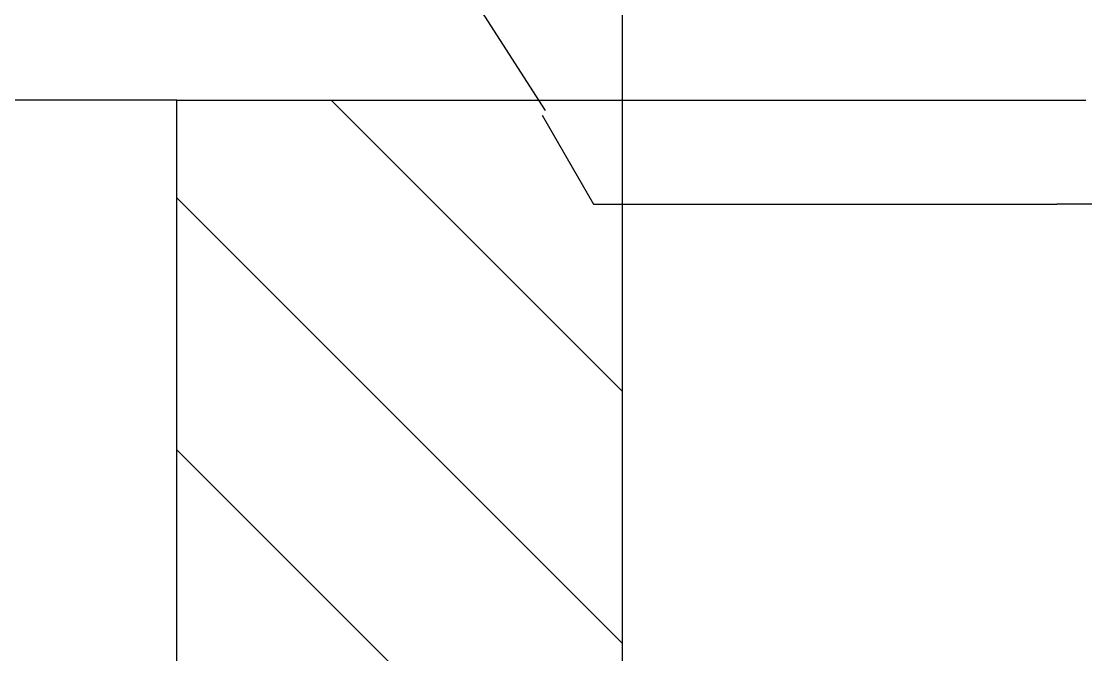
# Model space of a CAD drawing. Extents: x 1146 to 4564, y 131 to 1670.
# Drawn here: x 3667.21 to 3685.87, y 1511.51 to 1522.62 of the extents above; entities that cross this region are included whole.
import ezdxf

# ---------------------------------------------------------------- set-up
doc = ezdxf.new("R2010")
doc.units = 0
doc.header["$LTSCALE"] = 2
doc.header["$MEASUREMENT"] = 0
doc.layers.get('0').update_dxf_attribs({"linetype": 'CONTINUOUS'})
doc.layers.add('1', color=2, linetype='CONTINUOUS')
doc.layers.add('2', color=4, linetype='CONTINUOUS')

msp = doc.modelspace()

# ---------------------------------------------------------------- linework, layer by layer
at = {"color": 7, "linetype": 'Continuous'}
msp.add_line((3676.395, 1521.055), (3669.431, 1531.962), dxfattribs=at)
at = {"layer": '1'}
for p, q in [((3677.747, 1519.675), (3677.747, 1533.737)), ((3669.935, 1521.237), (3657.435, 1521.237)), ((3669.935, 1510.3), (3669.935, 1521.237)), ((3672.641, 1521.237), (3677.747, 1516.13)), ((3677.747, 1511.709), (3669.935, 1519.524)), ((3669.935, 1515.104), (3677.747, 1507.289))]:
    msp.add_line(p, q, dxfattribs=at)
at = {"layer": '2'}
for p, q in [((3669.935, 1521.237), (3685.872, 1521.237)), ((3676.338, 1520.976), (3677.24, 1519.413)), ((3677.747, 1494.601), (3677.747, 1519.675)), ((3677.24, 1519.413), (3685.365, 1519.413)), ((3693.49, 1519.413), (3685.365, 1519.413))]:
    msp.add_line(p, q, dxfattribs=at)

doc.saveas('drawing.dxf')
